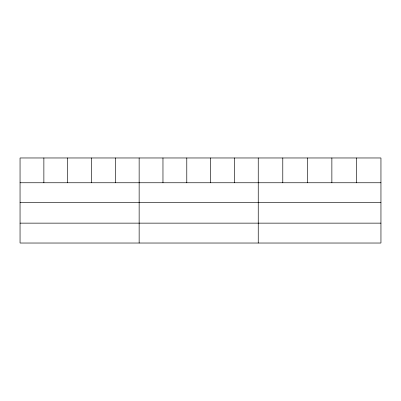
<?xml version="1.0" encoding="UTF-8"?>
<svg xmlns="http://www.w3.org/2000/svg" width="401" height="401" viewBox="0 0 401 401"><rect width="100%" height="100%" fill="white"/><g stroke="black" fill="none" stroke-linecap="round" stroke-linejoin="round"><path stroke-width="0.6" d="M380.95 202.645L380.95 157.969L20.05 157.969L20.05 243.031L380.95 243.031L380.95 202.645L20.05 202.645M20.05 182.756L380.95 182.756M20.05 223.141L380.95 223.141M356.409 157.969L356.409 182.756M331.868 157.969L331.868 182.756M307.326 157.969L307.326 182.756M282.785 157.969L282.785 182.756M258.244 157.969L258.244 243.031M234.425 157.969L234.425 182.756M210.605 157.969L210.605 182.756M186.786 157.969L186.786 182.756M162.966 157.969L162.966 182.756M139.147 157.969L139.147 243.031M115.328 157.969L115.328 182.756M91.508 157.969L91.508 182.756M67.689 157.969L67.689 182.756M43.869 157.969L43.869 182.756"/></g></svg>
